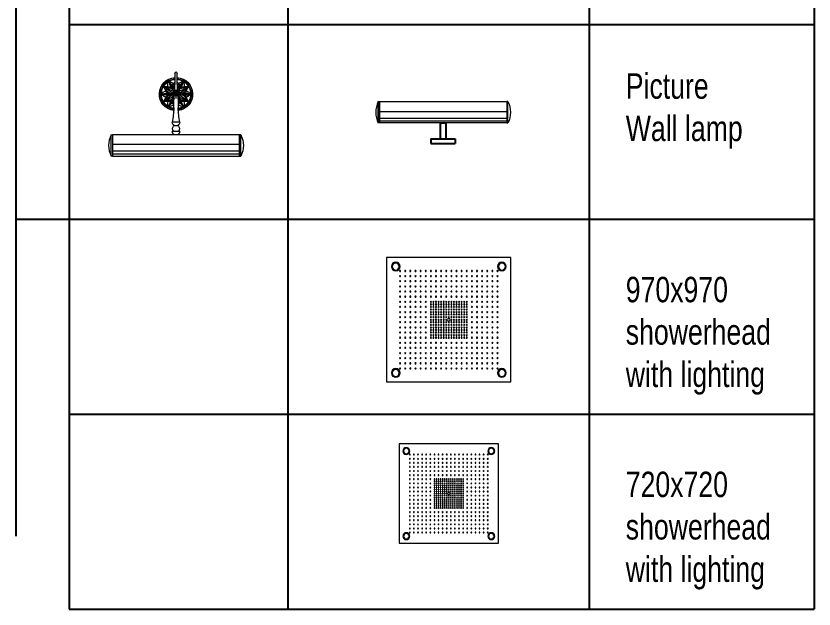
# Model space of a CAD drawing. Header units: inches. Extents: x 274057 to 444617, y 490067 to 635630.
# Drawn here: x 325619 to 327189, y 528642 to 529808 of the extents above; entities that cross this region are included whole.
import ezdxf

# ---------------------------------------------------------------- set-up
doc = ezdxf.new("R2010")
doc.units = ezdxf.units.IN
doc.header["$MEASUREMENT"] = 0
for name, color, linetype, lineweight in [('Bronze', 40, 'Continuous', 0), ('CQ lighting plan', 7, 'Continuous', 0), ('Fabric', 253, 'Continuous', 0)]:
    doc.layers.add(name, color=color, linetype=linetype, lineweight=lineweight)
for name, color, linetype in [('CQ SPOT DETAIL DIMENSION', 9, 'Continuous'), ('CQ text label', 3, 'Continuous'), ('CQ-legend tex box', 3, 'Continuous'), ('E-LITE-FIXT-NORM-CEILING', 3, 'Continuous'), ('SANITARY WARES', 212, 'Continuous'), ('TEXT 2', 1, 'Continuous')]:
    doc.layers.add(name, color=color, linetype=linetype)
doc.styles.add('DIM 50', font='romans.shx', dxfattribs={"width": 0.75, "height": 100})

# ---------------------------------------------------------------- blocks, each defined once
blk = doc.blocks.new('A$C4CD45B21')
at = {"color": 8, "lineweight": 0}
for p, q in [((-250, 125.8), (250, 125.8)), ((-250, 100), (250, 100)), ((-250, 88.8), (250, 88.8))]:
    blk.add_line(p, q, dxfattribs=at)
for p, q in [((-11.1, 80.5), (-11.1, 18.6)), ((-11.1, 80.5), (11.1, 80.5)), ((11.1, 80.5), (11.1, 18.6)), ((-47.9, 18.6), (47.9, 18.6)), ((-47.9, 18.6), (-47.9, 0)), ((47.9, 18.6), (47.9, 0)), ((-47.9, 0), (47.9, 0))]:
    blk.add_line(p, q)
at = {"lineweight": 0}
for points in [[(-255, 164.3, 0.237704), (-255, 80.5), (-255, 164.3), (-250, 164.3), (-250, 80.5), (-255, 80.5)], [(255, 164.3, -0.237704), (255, 80.5), (255, 164.3), (250, 164.3), (250, 80.5), (255, 80.5)]]:
    blk.add_lwpolyline(points, format="xyb", dxfattribs=at)
blk.add_lwpolyline([(-250, 164.3), (250, 164.3), (250, 80.5), (-250, 80.5), (-250, 164.3)], dxfattribs=at)
blk = doc.blocks.new('picture light front')
at = {"layer": 'Bronze', "lineweight": 0, "ltscale": 750}
for p, q in [((53276.4, -23880.2), (53259.3, -23850.5)), ((53299.9, -23880.2), (53317, -23850.5)), ((53270.3, -23894.1), (53244.9, -23875.5)), ((53273.7, -23888.2), (53244.9, -23875.5)), ((53302.7, -23888.2), (53331.5, -23875.5)), ((53306.1, -23894.1), (53331.5, -23875.5)), ((53264.7, -23900.5), (53230.5, -23900.5)), ((53269.1, -23907.7), (53244.9, -23925.5)), ((53272.4, -23913.4), (53244.9, -23925.5)), ((53304, -23913.4), (53331.5, -23925.5)), ((53307.2, -23907.7), (53331.5, -23925.5)), ((53311.7, -23900.5), (53345.9, -23900.5)), ((53276.4, -23920.9), (53259.3, -23950.5)), ((53299.9, -23920.9), (53317, -23950.5))]:
    blk.add_line(p, q, dxfattribs=at)
at = {"layer": 'Bronze', "lineweight": 0}
for p, q in [((53273.2, -24010.9), (53303.2, -24010.9)), ((53273.2, -24047), (53303.2, -24047))]:
    blk.add_line(p, q, dxfattribs=at)
for points in [[(53033.2, -24060.8, 0.237704), (53033.2, -24144.6), (53033.2, -24060.8), (53038.2, -24060.8), (53038.2, -24144.6), (53033.2, -24144.6)], [(53543.2, -24060.8, -0.237704), (53543.2, -24144.6), (53543.2, -24060.8), (53538.2, -24060.8), (53538.2, -24144.6), (53543.2, -24144.6)]]:
    blk.add_lwpolyline(points, format="xyb", dxfattribs=at)
blk.add_lwpolyline([(53038.2, -24060.8), (53538.2, -24060.8), (53538.2, -24144.6), (53038.2, -24144.6), (53038.2, -24060.8)], dxfattribs=at)
for centre, radius, start, end in [((52431.4, -23837.8), 852, 355.7926, 1.2866), ((53288.2, -23818.7), 5, 0.5786, 179.4214), ((53288.2, -23818.7), 5, 0.5786, 179.4214), ((54145, -23837.8), 852, 178.7134, 184.2074), ((53288.2, -23900.5), 64.5, 94.258, 262.0397), ((53288.2, -23900.5), 59.5, 94.6221, 261.6405), ((53288.2, -23900.5), 64.5, 277.9603, 85.742), ((53288.2, -23900.5), 59.5, 278.3595, 85.3779), ((53288.2, -23900.5), 15, 114.4118, 239.7827), ((55301.2, -23978.6), 2021.6, 177.7803, 179.3334), ((53288.2, -23900.5), 15, 300.2173, 65.5882), ((51275.2, -23978.6), 2021.6, 0.6666, 2.2197), ((52927, -23942), 353, 348.7518, 357.8775), ((53649.4, -23942), 353, 182.1225, 191.2482), ((53288.2, -24010.9), 15, 180, 0), ((53288.2, -24036.5), 13.9, 118.5264, 228.5527), ((53288.2, -24036.5), 13.9, 311.4473, 61.4736), ((53288.2, -24047), 15, 180, 247.2846), ((53288.2, -24047), 15, 292.7154, 0)]:
    blk.add_arc(centre, radius, start, end, dxfattribs=at)
at = {"layer": 'Bronze', "lineweight": 0, "ltscale": 750}
for centre, radius, start, end in [((53288.2, -23900.5), 65.4, 94.1995, 262.1), ((53288.2, -23900.5), 57.7, 94.773, 261.4656), ((53288.3, -23863.8), 31.9, 155.4346, 193.944), ((53256.3, -23882.3), 31.9, 46.056, 84.5654), ((53243.5, -23827.6), 47.2, 317.7923, 327.4074), ((53288.2, -23900.5), 65.4, 277.9, 85.8005), ((53288.2, -23900.5), 57.7, 278.5344, 85.227), ((53332.9, -23827.6), 47.2, 212.5926, 222.2077), ((53320, -23882.3), 31.9, 95.4346, 133.944), ((53288, -23863.8), 31.9, 346.056, 24.5654), ((53247.4, -23825.3), 47.2, 258.7832, 282.2077), ((53202.7, -23902.8), 47.2, 17.7923, 41.2168), ((53232.1, -23891), 20.1, 15.2234, 50.3888), ((53251.9, -23856.7), 20.1, 249.6112, 284.7766), ((53259.9, -23895.6), 19.7, 44.0223, 98.3701), ((53258.6, -23894.1), 22.6, 37.9892, 93.1077), ((53297.4, -23871.7), 22.6, 146.8923, 202.0108), ((53298.1, -23873.5), 19.7, 141.6299, 195.9864), ((53268.4, -23847.2), 20.1, 315.2234, 317.0882), ((53308, -23847.2), 20.1, 222.9118, 224.7766), ((53278.3, -23873.5), 19.7, 344.0136, 38.3701), ((53279, -23871.7), 22.6, 337.9892, 33.1077), ((53317.7, -23894.1), 22.6, 86.8923, 142.0108), ((53316.5, -23895.6), 19.7, 81.6299, 135.9777), ((53329, -23825.3), 47.2, 257.7923, 281.2168), ((53324.5, -23856.7), 20.1, 255.2234, 290.3888), ((53344.3, -23891), 20.1, 129.6112, 164.7766), ((53373.7, -23902.8), 47.2, 138.7832, 162.2077), ((53256.5, -23919), 31.9, 106.056, 144.5654), ((53256.5, -23882), 31.9, 215.4346, 253.944), ((53202.7, -23898.3), 47.2, 318.7832, 342.2077), ((53232.1, -23910), 20.1, 309.6112, 344.7766), ((53267.8, -23878.1), 22.6, 206.8923, 262.0108), ((53267.8, -23922.9), 22.6, 97.9892, 153.1077), ((53269.7, -23878.5), 19.7, 201.6299, 255.9777), ((53269.7, -23922.6), 19.7, 104.0136, 158.3701), ((53263.3, -23900.4), 9.36, 308.3219, 42.0117), ((53275.8, -23922.1), 9.36, 59.3913, 111.6781), ((53275.6, -23879), 9.36, 257.9883, 313.0831), ((53288.2, -23900.5), 11.5, 123.9508, 230.0359), ((53300.7, -23879), 9.36, 226.9169, 282.0117), ((53288.2, -23900.5), 11.5, 309.9641, 56.0492), ((53300.5, -23922.1), 9.36, 68.3219, 120.6087), ((53313.1, -23900.4), 9.36, 137.9883, 231.6781), ((53306.6, -23878.5), 19.7, 284.0223, 338.3701), ((53306.6, -23922.6), 19.7, 21.6299, 75.9864), ((53308.5, -23878.1), 22.6, 277.9892, 333.1077), ((53308.5, -23922.9), 22.6, 26.8923, 82.0108), ((53344.3, -23910), 20.1, 195.2234, 230.3888), ((53319.9, -23919), 31.9, 35.4346, 73.944), ((53319.9, -23882), 31.9, 286.056, 324.5654), ((53373.7, -23898.3), 47.2, 197.7923, 221.2168), ((53247.4, -23975.7), 47.2, 77.7923, 101.2168), ((53251.9, -23944.4), 20.1, 75.2234, 110.3888), ((53288.3, -23937.2), 31.9, 166.056, 204.5654), ((53259.9, -23905.4), 19.7, 261.6299, 315.9777), ((53258.6, -23907), 22.6, 266.8923, 322.0108), ((53256.3, -23918.7), 31.9, 275.4346, 313.944), ((53297.4, -23929.3), 22.6, 157.9892, 213.1077), ((53298.1, -23927.5), 19.7, 164.0136, 203.7345), ((53243.5, -23973.4), 47.2, 39.5404, 42.2077), ((53278.3, -23927.5), 19.7, 336.2655, 15.9864), ((53332.9, -23973.4), 47.2, 137.7923, 140.4596), ((53279, -23929.3), 22.6, 326.8923, 22.0108), ((53320, -23918.7), 31.9, 226.056, 264.5654), ((53317.7, -23907), 22.6, 217.9892, 273.1077), ((53316.5, -23905.4), 19.7, 224.0223, 278.3701), ((53288, -23937.2), 31.9, 335.4346, 13.944), ((53329, -23975.7), 47.2, 78.7832, 102.2077), ((53324.5, -23944.4), 20.1, 69.6112, 104.7766)]:
    blk.add_arc(centre, radius, start, end, dxfattribs=at)
for centre, major_axis, ratio, start_param, end_param in [((53276.4, -23880.2), (-14, 24.3), 0.152208, -1.206632, 1.206689), ((53276.4, -23880.2), (-3.07, 5.33), 0.480975, 1.621655, 4.662373), ((53299.9, -23920.9), (-3.07, 5.33), 0.480975, -1.519937, 1.52078), ((53311.7, -23900.5), (-6.14, 0.01), 0.480975, -1.519937, 1.52078), ((53311.7, -23900.5), (-28.1, 0), 0.152208, 1.934961, 4.348282), ((53299.9, -23920.9), (-14, 24.3), 0.152208, 1.934961, 4.348282)]:
    blk.add_ellipse(centre, major_axis=major_axis, ratio=ratio, start_param=start_param, end_param=end_param, dxfattribs=at)
at = {"layer": 'Bronze', "lineweight": 0, "ltscale": 750, "extrusion": (0, 0, -1)}
for centre, major_axis, ratio, start_param, end_param in [((53299.9, -23880.2), (3.07, 5.33), 0.480975, 1.621655, 4.662373), ((53299.9, -23880.2), (14, 24.3), 0.152208, -1.206632, 1.206689), ((53264.7, -23900.5), (28.1, 0), 0.152208, 1.934961, 4.348282), ((53264.7, -23900.5), (6.14, 0.01), 0.480975, -1.519937, 1.52078), ((53276.4, -23920.9), (3.07, 5.33), 0.480975, -1.519937, 1.52078), ((53276.4, -23920.9), (14, 24.3), 0.152208, 1.934961, 4.348282)]:
    blk.add_ellipse(centre, major_axis=major_axis, ratio=ratio, start_param=start_param, end_param=end_param, dxfattribs=at)
at = {"layer": 'Fabric', "lineweight": 0}
for p, q in [((53038.2, -24099.3), (53538.2, -24099.3)), ((53038.2, -24125.2), (53538.2, -24125.2)), ((53038.2, -24136.3), (53538.2, -24136.3))]:
    blk.add_line(p, q, dxfattribs=at)
at = {"layer": 'TEXT 2', "color": 1, "lineweight": 0}
for p, q in [((53288.2, -23917.6), (53288.2, -23883.4)), ((53271.1, -23900.5), (53305.3, -23900.5))]:
    blk.add_line(p, q, dxfattribs=at)
blk.add_circle((53288.2, -23900.5), 7.08, dxfattribs=at)
blk = doc.blocks.new('axor shower heaven 970mm')
at = {"layer": 'SANITARY WARES', "lineweight": 0}
blk.add_lwpolyline([(7953.8, 13579.4), (8923.8, 13579.4), (8923.8, 12609.4), (7953.8, 12609.4)], close=True, dxfattribs=at)
for centre, radius in [((8024.6, 13509.4), 33.9), ((8024.6, 13509.4), 27.1), ((8853, 13509.4), 33.9), ((8853, 13509.4), 27.1), ((8058.8, 13474.4), 4), ((8098.8, 13474.4), 4), ((8138.8, 13474.4), 4), ((8178.8, 13474.4), 4), ((8218.8, 13474.4), 4), ((8258.8, 13474.4), 4), ((8298.8, 13474.4), 4), ((8338.8, 13474.4), 4), ((8378.8, 13474.4), 4), ((8418.8, 13474.4), 4), ((8458.8, 13474.4), 4), ((8498.8, 13474.4), 4), ((8538.8, 13474.4), 4), ((8578.8, 13474.4), 4), ((8618.8, 13474.4), 4), ((8658.8, 13474.4), 4), ((8698.8, 13474.4), 4), ((8738.8, 13474.4), 4), ((8778.8, 13474.4), 4), ((8818.8, 13474.4), 4), ((8058.8, 13434.4), 4), ((8058.8, 13394.4), 4), ((8098.8, 13434.4), 4), ((8098.8, 13394.4), 4), ((8138.8, 13434.4), 4), ((8138.8, 13394.4), 4), ((8178.8, 13434.4), 4), ((8178.8, 13394.4), 4), ((8218.8, 13434.4), 4), ((8218.8, 13394.4), 4), ((8258.8, 13434.4), 4), ((8258.8, 13394.4), 4), ((8298.8, 13434.4), 4), ((8298.8, 13394.4), 4), ((8338.8, 13434.4), 4), ((8338.8, 13394.4), 4), ((8378.8, 13434.4), 4), ((8378.8, 13394.4), 4), ((8418.8, 13434.4), 4), ((8418.8, 13394.4), 4), ((8458.8, 13434.4), 4), ((8458.8, 13394.4), 4), ((8498.8, 13434.4), 4), ((8498.8, 13394.4), 4), ((8538.8, 13434.4), 4), ((8538.8, 13394.4), 4), ((8578.8, 13434.4), 4), ((8578.8, 13394.4), 4), ((8618.8, 13434.4), 4), ((8618.8, 13394.4), 4), ((8658.8, 13434.4), 4), ((8658.8, 13394.4), 4), ((8698.8, 13434.4), 4), ((8698.8, 13394.4), 4), ((8738.8, 13434.4), 4), ((8738.8, 13394.4), 4), ((8778.8, 13434.4), 4), ((8778.8, 13394.4), 4), ((8818.8, 13434.4), 4), ((8818.8, 13394.4), 4), ((8058.8, 13354.4), 4), ((8098.8, 13354.4), 4), ((8138.8, 13354.4), 4), ((8178.8, 13354.4), 4), ((8218.8, 13354.4), 4), ((8258.8, 13354.4), 4), ((8298.8, 13354.4), 4), ((8338.8, 13354.4), 4), ((8378.8, 13354.4), 4), ((8418.8, 13354.4), 4), ((8458.8, 13354.4), 4), ((8498.8, 13354.4), 4), ((8538.8, 13354.4), 4), ((8578.8, 13354.4), 4), ((8618.8, 13354.4), 4), ((8658.8, 13354.4), 4), ((8698.8, 13354.4), 4), ((8738.8, 13354.4), 4), ((8778.8, 13354.4), 4), ((8818.8, 13354.4), 4), ((8058.8, 13314.4), 4), ((8058.8, 13274.4), 4), ((8098.8, 13314.4), 4), ((8098.8, 13274.4), 4), ((8138.8, 13314.4), 4), ((8138.8, 13274.4), 4), ((8178.8, 13314.4), 4), ((8178.8, 13274.4), 4), ((8218.8, 13314.4), 4), ((8218.8, 13274.4), 4), ((8258.8, 13314.4), 4), ((8258.8, 13274.4), 4), ((8298.8, 13314.4), 4), ((8298.8, 13274.4), 4), ((8338.8, 13314.4), 4), ((8338.8, 13274.4), 4), ((8378.8, 13314.4), 4), ((8378.8, 13274.4), 4), ((8418.8, 13314.4), 4), ((8418.8, 13274.4), 4), ((8458.8, 13314.4), 4), ((8458.8, 13274.4), 4), ((8498.8, 13314.4), 4), ((8498.8, 13274.4), 4), ((8538.8, 13314.4), 4), ((8538.8, 13274.4), 4), ((8578.8, 13314.4), 4), ((8578.8, 13274.4), 4), ((8618.8, 13314.4), 4), ((8618.8, 13274.4), 4), ((8658.8, 13314.4), 4), ((8658.8, 13274.4), 4), ((8698.8, 13314.4), 4), ((8698.8, 13274.4), 4), ((8738.8, 13314.4), 4), ((8738.8, 13274.4), 4), ((8778.8, 13314.4), 4), ((8778.8, 13274.4), 4), ((8818.8, 13314.4), 4), ((8818.8, 13274.4), 4), ((8058.8, 13234.4), 4), ((8098.8, 13234.4), 4), ((8138.8, 13234.4), 4), ((8178.8, 13234.4), 4), ((8218.8, 13234.4), 4), ((8258.8, 13234.4), 4), ((8298.8, 13234.4), 4), ((8298.8, 13214.4), 4), ((8318.8, 13234.4), 4), ((8318.8, 13214.4), 4), ((8338.8, 13234.4), 4), ((8338.8, 13214.4), 4), ((8358.8, 13234.4), 4), ((8358.8, 13214.4), 4), ((8378.8, 13234.4), 4), ((8378.8, 13214.4), 4), ((8398.8, 13234.4), 4), ((8398.8, 13214.4), 4), ((8418.8, 13234.4), 4), ((8418.8, 13214.4), 4), ((8438.8, 13234.4), 4), ((8438.8, 13214.4), 4), ((8458.8, 13234.4), 4), ((8458.8, 13214.4), 4), ((8478.8, 13234.4), 4), ((8478.8, 13214.4), 4), ((8498.8, 13234.4), 4), ((8498.8, 13214.4), 4), ((8518.8, 13234.4), 4), ((8518.8, 13214.4), 4), ((8538.8, 13234.4), 4), ((8538.8, 13214.4), 4), ((8558.8, 13234.4), 4), ((8558.8, 13214.4), 4), ((8578.8, 13234.4), 4), ((8578.8, 13214.4), 4), ((8618.8, 13234.4), 4), ((8618.8, 13234.4), 4), ((8658.8, 13234.4), 4), ((8658.8, 13234.4), 4), ((8698.8, 13234.4), 4), ((8698.8, 13234.4), 4), ((8738.8, 13234.4), 4), ((8738.8, 13234.4), 4), ((8778.8, 13234.4), 4), ((8778.8, 13234.4), 4), ((8818.8, 13234.4), 4), ((8818.8, 13234.4), 4), ((8058.8, 13194.4), 4), ((8058.8, 13154.4), 4), ((8098.8, 13194.4), 4), ((8098.8, 13154.4), 4), ((8138.8, 13194.4), 4), ((8138.8, 13154.4), 4), ((8178.8, 13194.4), 4), ((8178.8, 13154.4), 4), ((8218.8, 13194.4), 4), ((8218.8, 13154.4), 4), ((8258.8, 13194.4), 4), ((8258.8, 13154.4), 4), ((8298.8, 13194.4), 4), ((8298.8, 13174.4), 4), ((8298.8, 13154.4), 4), ((8318.8, 13194.4), 4), ((8318.8, 13174.4), 4), ((8318.8, 13154.4), 4), ((8338.8, 13194.4), 4), ((8338.8, 13174.4), 4), ((8338.8, 13154.4), 4), ((8358.8, 13194.4), 4), ((8358.8, 13174.4), 4), ((8358.8, 13154.4), 4), ((8378.8, 13194.4), 4), ((8378.8, 13174.4), 4), ((8378.8, 13154.4), 4), ((8398.8, 13194.4), 4), ((8398.8, 13174.4), 4), ((8398.8, 13154.4), 4), ((8418.8, 13194.4), 4), ((8418.8, 13174.4), 4), ((8418.8, 13154.4), 4), ((8438.8, 13194.4), 4), ((8438.8, 13174.4), 4), ((8438.8, 13154.4), 4), ((8458.8, 13194.4), 4), ((8458.8, 13174.4), 4), ((8458.8, 13154.4), 4), ((8478.8, 13194.4), 4), ((8478.8, 13174.4), 4), ((8478.8, 13154.4), 4), ((8498.8, 13194.4), 4), ((8498.8, 13174.4), 4), ((8498.8, 13154.4), 4), ((8518.8, 13194.4), 4), ((8518.8, 13174.4), 4), ((8518.8, 13154.4), 4), ((8538.8, 13194.4), 4), ((8538.8, 13174.4), 4), ((8538.8, 13154.4), 4), ((8558.8, 13194.4), 4), ((8558.8, 13174.4), 4), ((8558.8, 13154.4), 4), ((8578.8, 13194.4), 4), ((8578.8, 13174.4), 4), ((8578.8, 13154.4), 4), ((8618.8, 13194.4), 4), ((8618.8, 13154.4), 4), ((8658.8, 13194.4), 4), ((8658.8, 13154.4), 4), ((8698.8, 13194.4), 4), ((8698.8, 13154.4), 4), ((8738.8, 13194.4), 4), ((8738.8, 13154.4), 4), ((8778.8, 13194.4), 4), ((8778.8, 13154.4), 4), ((8818.8, 13194.4), 4), ((8818.8, 13154.4), 4), ((8058.8, 13114.4), 4), ((8058.8, 13074.4), 4), ((8098.8, 13114.4), 4), ((8098.8, 13074.4), 4), ((8138.8, 13114.4), 4), ((8138.8, 13074.4), 4), ((8178.8, 13114.4), 4), ((8178.8, 13074.4), 4), ((8218.8, 13114.4), 4), ((8218.8, 13074.4), 4), ((8258.8, 13114.4), 4), ((8258.8, 13074.4), 4), ((8298.8, 13134.4), 4), ((8298.8, 13114.4), 4), ((8298.8, 13094.4), 4), ((8298.8, 13074.4), 4), ((8318.8, 13134.4), 4), ((8318.8, 13114.4), 4), ((8318.8, 13094.4), 4), ((8318.8, 13074.4), 4), ((8338.8, 13134.4), 4), ((8338.8, 13114.4), 4), ((8338.8, 13094.4), 4), ((8338.8, 13074.4), 4), ((8358.8, 13134.4), 4), ((8358.8, 13114.4), 4), ((8358.8, 13094.4), 4), ((8358.8, 13074.4), 4), ((8378.8, 13134.4), 4), ((8378.8, 13114.4), 4), ((8378.8, 13094.4), 4), ((8378.8, 13074.4), 4), ((8398.8, 13134.4), 4), ((8398.8, 13114.4), 4), ((8398.8, 13094.4), 4), ((8398.8, 13074.4), 4), ((8418.8, 13134.4), 4), ((8418.8, 13114.4), 4), ((8418.8, 13094.4), 4), ((8418.8, 13074.4), 4), ((8438.8, 13094.4), 10), ((8438.8, 13134.4), 4), ((8438.8, 13114.4), 4), ((8438.8, 13074.4), 4), ((8458.8, 13134.4), 4), ((8458.8, 13114.4), 4), ((8458.8, 13094.4), 4), ((8458.8, 13074.4), 4), ((8478.8, 13134.4), 4), ((8478.8, 13114.4), 4), ((8478.8, 13094.4), 4), ((8478.8, 13074.4), 4), ((8498.8, 13134.4), 4), ((8498.8, 13114.4), 4), ((8498.8, 13094.4), 4), ((8498.8, 13074.4), 4), ((8518.8, 13134.4), 4), ((8518.8, 13114.4), 4), ((8518.8, 13094.4), 4), ((8518.8, 13074.4), 4), ((8538.8, 13134.4), 4), ((8538.8, 13114.4), 4), ((8538.8, 13094.4), 4), ((8538.8, 13074.4), 4), ((8558.8, 13134.4), 4), ((8558.8, 13114.4), 4), ((8558.8, 13094.4), 4), ((8558.8, 13074.4), 4), ((8578.8, 13134.4), 4), ((8578.8, 13114.4), 4), ((8578.8, 13094.4), 4), ((8578.8, 13074.4), 4), ((8618.8, 13114.4), 4), ((8618.8, 13074.4), 4), ((8658.8, 13114.4), 4), ((8658.8, 13074.4), 4), ((8698.8, 13114.4), 4), ((8698.8, 13074.4), 4), ((8738.8, 13114.4), 4), ((8738.8, 13074.4), 4), ((8778.8, 13114.4), 4), ((8778.8, 13074.4), 4), ((8818.8, 13114.4), 4), ((8818.8, 13074.4), 4), ((8058.8, 13034.4), 4), ((8098.8, 13034.4), 4), ((8138.8, 13034.4), 4), ((8178.8, 13034.4), 4), ((8218.8, 13034.4), 4), ((8258.8, 13034.4), 4), ((8298.8, 13054.4), 4), ((8298.8, 13034.4), 4), ((8298.8, 13014.4), 4), ((8318.8, 13054.4), 4), ((8318.8, 13034.4), 4), ((8318.8, 13014.4), 4), ((8338.8, 13054.4), 4), ((8338.8, 13034.4), 4), ((8338.8, 13014.4), 4), ((8358.8, 13054.4), 4), ((8358.8, 13034.4), 4), ((8358.8, 13014.4), 4), ((8378.8, 13054.4), 4), ((8378.8, 13034.4), 4), ((8378.8, 13014.4), 4), ((8398.8, 13054.4), 4), ((8398.8, 13034.4), 4), ((8398.8, 13014.4), 4), ((8418.8, 13054.4), 4), ((8418.8, 13034.4), 4), ((8418.8, 13014.4), 4), ((8438.8, 13054.4), 4), ((8438.8, 13034.4), 4), ((8438.8, 13014.4), 4), ((8458.8, 13054.4), 4), ((8458.8, 13034.4), 4), ((8458.8, 13014.4), 4), ((8478.8, 13054.4), 4), ((8478.8, 13034.4), 4), ((8478.8, 13014.4), 4), ((8498.8, 13054.4), 4), ((8498.8, 13034.4), 4), ((8498.8, 13014.4), 4), ((8518.8, 13054.4), 4), ((8518.8, 13034.4), 4), ((8518.8, 13014.4), 4), ((8538.8, 13054.4), 4), ((8538.8, 13034.4), 4), ((8538.8, 13014.4), 4), ((8558.8, 13054.4), 4), ((8558.8, 13034.4), 4), ((8558.8, 13014.4), 4), ((8578.8, 13054.4), 4), ((8578.8, 13034.4), 4), ((8578.8, 13014.4), 4), ((8618.8, 13034.4), 4), ((8658.8, 13034.4), 4), ((8698.8, 13034.4), 4), ((8738.8, 13034.4), 4), ((8778.8, 13034.4), 4), ((8818.8, 13034.4), 4), ((8058.8, 12994.4), 4), ((8058.8, 12954.4), 4), ((8098.8, 12994.4), 4), ((8098.8, 12954.4), 4), ((8138.8, 12994.4), 4), ((8138.8, 12954.4), 4), ((8178.8, 12994.4), 4), ((8178.8, 12954.4), 4), ((8218.8, 12994.4), 4), ((8218.8, 12954.4), 4), ((8258.8, 12994.4), 4), ((8258.8, 12954.4), 4), ((8298.8, 12994.4), 4), ((8298.8, 12974.4), 4), ((8298.8, 12954.4), 4), ((8318.8, 12994.4), 4), ((8318.8, 12974.4), 4), ((8318.8, 12954.4), 4), ((8338.8, 12994.4), 4), ((8338.8, 12974.4), 4), ((8338.8, 12954.4), 4), ((8358.8, 12994.4), 4), ((8358.8, 12974.4), 4), ((8358.8, 12954.4), 4), ((8378.8, 12994.4), 4), ((8378.8, 12974.4), 4), ((8378.8, 12954.4), 4), ((8398.8, 12994.4), 4), ((8398.8, 12974.4), 4), ((8398.8, 12954.4), 4), ((8418.8, 12994.4), 4), ((8418.8, 12974.4), 4), ((8418.8, 12954.4), 4), ((8438.8, 12994.4), 4), ((8438.8, 12974.4), 4), ((8438.8, 12954.4), 4), ((8458.8, 12994.4), 4), ((8458.8, 12974.4), 4), ((8458.8, 12954.4), 4), ((8478.8, 12994.4), 4), ((8478.8, 12974.4), 4), ((8478.8, 12954.4), 4), ((8498.8, 12994.4), 4), ((8498.8, 12974.4), 4), ((8498.8, 12954.4), 4), ((8518.8, 12994.4), 4), ((8518.8, 12974.4), 4), ((8518.8, 12954.4), 4), ((8538.8, 12994.4), 4), ((8538.8, 12974.4), 4), ((8538.8, 12954.4), 4), ((8558.8, 12994.4), 4), ((8558.8, 12974.4), 4), ((8558.8, 12954.4), 4), ((8578.8, 12994.4), 4), ((8578.8, 12974.4), 4), ((8578.8, 12954.4), 4), ((8618.8, 12994.4), 4), ((8618.8, 12954.4), 4), ((8658.8, 12994.4), 4), ((8658.8, 12954.4), 4), ((8698.8, 12994.4), 4), ((8698.8, 12954.4), 4), ((8738.8, 12994.4), 4), ((8738.8, 12954.4), 4), ((8778.8, 12994.4), 4), ((8778.8, 12954.4), 4), ((8818.8, 12994.4), 4), ((8818.8, 12954.4), 4), ((8058.8, 12914.4), 4), ((8098.8, 12914.4), 4), ((8138.8, 12914.4), 4), ((8178.8, 12914.4), 4), ((8218.8, 12914.4), 4), ((8258.8, 12914.4), 4), ((8298.8, 12914.4), 4), ((8338.8, 12914.4), 4), ((8378.8, 12914.4), 4), ((8418.8, 12914.4), 4), ((8458.8, 12914.4), 4), ((8498.8, 12914.4), 4), ((8538.8, 12914.4), 4), ((8578.8, 12914.4), 4), ((8618.8, 12914.4), 4), ((8658.8, 12914.4), 4), ((8698.8, 12914.4), 4), ((8738.8, 12914.4), 4), ((8778.8, 12914.4), 4), ((8818.8, 12914.4), 4), ((8058.8, 12874.4), 4), ((8058.8, 12834.4), 4), ((8098.8, 12874.4), 4), ((8098.8, 12834.4), 4), ((8138.8, 12874.4), 4), ((8138.8, 12834.4), 4), ((8178.8, 12874.4), 4), ((8178.8, 12834.4), 4), ((8218.8, 12874.4), 4), ((8218.8, 12834.4), 4), ((8258.8, 12874.4), 4), ((8258.8, 12834.4), 4), ((8298.8, 12874.4), 4), ((8298.8, 12834.4), 4), ((8338.8, 12874.4), 4), ((8338.8, 12834.4), 4), ((8378.8, 12874.4), 4), ((8378.8, 12834.4), 4), ((8418.8, 12874.4), 4), ((8418.8, 12834.4), 4), ((8458.8, 12874.4), 4), ((8458.8, 12834.4), 4), ((8498.8, 12874.4), 4), ((8498.8, 12834.4), 4), ((8538.8, 12874.4), 4), ((8538.8, 12834.4), 4), ((8578.8, 12874.4), 4), ((8578.8, 12834.4), 4), ((8618.8, 12874.4), 4), ((8618.8, 12834.4), 4), ((8658.8, 12874.4), 4), ((8658.8, 12834.4), 4), ((8698.8, 12874.4), 4), ((8698.8, 12834.4), 4), ((8738.8, 12874.4), 4), ((8738.8, 12834.4), 4), ((8778.8, 12874.4), 4), ((8778.8, 12834.4), 4), ((8818.8, 12874.4), 4), ((8818.8, 12834.4), 4), ((8058.8, 12794.4), 4), ((8098.8, 12794.4), 4), ((8138.8, 12794.4), 4), ((8178.8, 12794.4), 4), ((8218.8, 12794.4), 4), ((8258.8, 12794.4), 4), ((8298.8, 12794.4), 4), ((8338.8, 12794.4), 4), ((8378.8, 12794.4), 4), ((8418.8, 12794.4), 4), ((8458.8, 12794.4), 4), ((8498.8, 12794.4), 4), ((8538.8, 12794.4), 4), ((8578.8, 12794.4), 4), ((8618.8, 12794.4), 4), ((8658.8, 12794.4), 4), ((8698.8, 12794.4), 4), ((8738.8, 12794.4), 4), ((8778.8, 12794.4), 4), ((8818.8, 12794.4), 4), ((8024.6, 12679.4), 33.9), ((8024.6, 12679.4), 27.1), ((8058.8, 12754.4), 4), ((8058.8, 12714.4), 4), ((8098.8, 12754.4), 4), ((8098.8, 12714.4), 4), ((8138.8, 12754.4), 4), ((8138.8, 12714.4), 4), ((8178.8, 12754.4), 4), ((8178.8, 12714.4), 4), ((8218.8, 12754.4), 4), ((8218.8, 12714.4), 4), ((8258.8, 12754.4), 4), ((8258.8, 12714.4), 4), ((8298.8, 12754.4), 4), ((8298.8, 12714.4), 4), ((8338.8, 12754.4), 4), ((8338.8, 12714.4), 4), ((8378.8, 12754.4), 4), ((8378.8, 12714.4), 4), ((8418.8, 12754.4), 4), ((8418.8, 12714.4), 4), ((8458.8, 12754.4), 4), ((8458.8, 12714.4), 4), ((8498.8, 12754.4), 4), ((8498.8, 12714.4), 4), ((8538.8, 12754.4), 4), ((8538.8, 12714.4), 4), ((8578.8, 12754.4), 4), ((8578.8, 12714.4), 4), ((8618.8, 12754.4), 4), ((8618.8, 12714.4), 4), ((8658.8, 12754.4), 4), ((8658.8, 12714.4), 4), ((8698.8, 12754.4), 4), ((8698.8, 12714.4), 4), ((8738.8, 12754.4), 4), ((8738.8, 12714.4), 4), ((8778.8, 12754.4), 4), ((8778.8, 12714.4), 4), ((8818.8, 12754.4), 4), ((8818.8, 12714.4), 4), ((8853, 12679.4), 33.9), ((8853, 12679.4), 27.1)]:
    blk.add_circle(centre, radius, dxfattribs=at)
blk = doc.blocks.new('SMDS')
at = {"layer": 'CQ-legend tex box'}
for p, q in [((384527.9, 477684.1), (384527.9, 472859.9)), ((385062.6, 476469.5), (385062.6, 472716.6)), ((385654.9, 476464.2), (385654.9, 472716.6)), ((384632.8, 473865.7), (386097.2, 473865.7)), ((384527.9, 473482.7), (386097.2, 473482.7)), ((384632.8, 473099.7), (386097.2, 473099.7)), ((384632.8, 472716.6), (386097.2, 472716.6))]:
    blk.add_line(p, q, dxfattribs=at)
blk.add_lwpolyline([(384632.9, 472716.6), (384632.9, 480364.1), (386097.2, 480364.1), (386097.2, 472716.6)], dxfattribs=at)
at = {"layer": 'CQ lighting plan', "lineweight": 0}
for p, xscale, yscale, zscale in [((387505.6, 469985.5, 0), -0.252, 0.252, 0.252), ((387080.2, 470303.7, 0), -0.2016, 0.2016, 0.2016)]:
    blk.add_blockref('axor shower heaven 970mm', p, dxfattribs=dict(at, xscale=xscale, yscale=yscale, zscale=zscale))
at = {"layer": 'E-LITE-FIXT-NORM-CEILING', "xscale": -0.5, "yscale": 0.5, "zscale": 0.5, "rotation": 359.9999999999998}
blk.add_blockref('picture light front', (411486.7, 485679.1), dxfattribs=at)
at = {"layer": 'E-LITE-FIXT-NORM-CEILING', "xscale": 0.5, "yscale": 0.5, "zscale": 0.5}
blk.add_blockref('A$C4CD45B21', (385367.8, 473631.8), dxfattribs=at)
at = {"layer": 'CQ text label', "ltscale": 1000, "char_height": 50, "width": 1430.82, "attachment_point": 1, "style": 'DIM 50'}
for s, insert in [('{\\fArial|b0|i0|c0|p34;Picture \\PWall lamp}', (385727, 473769.7)), ('{\\fArial|b0|i0|c0|p34;970x970 \\Pshowerhead\\Pwith lighting}', (385727, 473369.6)), ('{\\fArial|b0|i0|c0|p34;720x720 \\Pshowerhead\\Pwith lighting}', (385727, 472986.6))]:
    blk.add_mtext(s, dxfattribs=dict(at, insert=insert))

msp = doc.modelspace()

# ---------------------------------------------------------------- block references
at = {"layer": 'CQ SPOT DETAIL DIMENSION'}
msp.add_blockref('SMDS', (-58908.5, 55925.5), dxfattribs=at)

doc.saveas('drawing.dxf')
